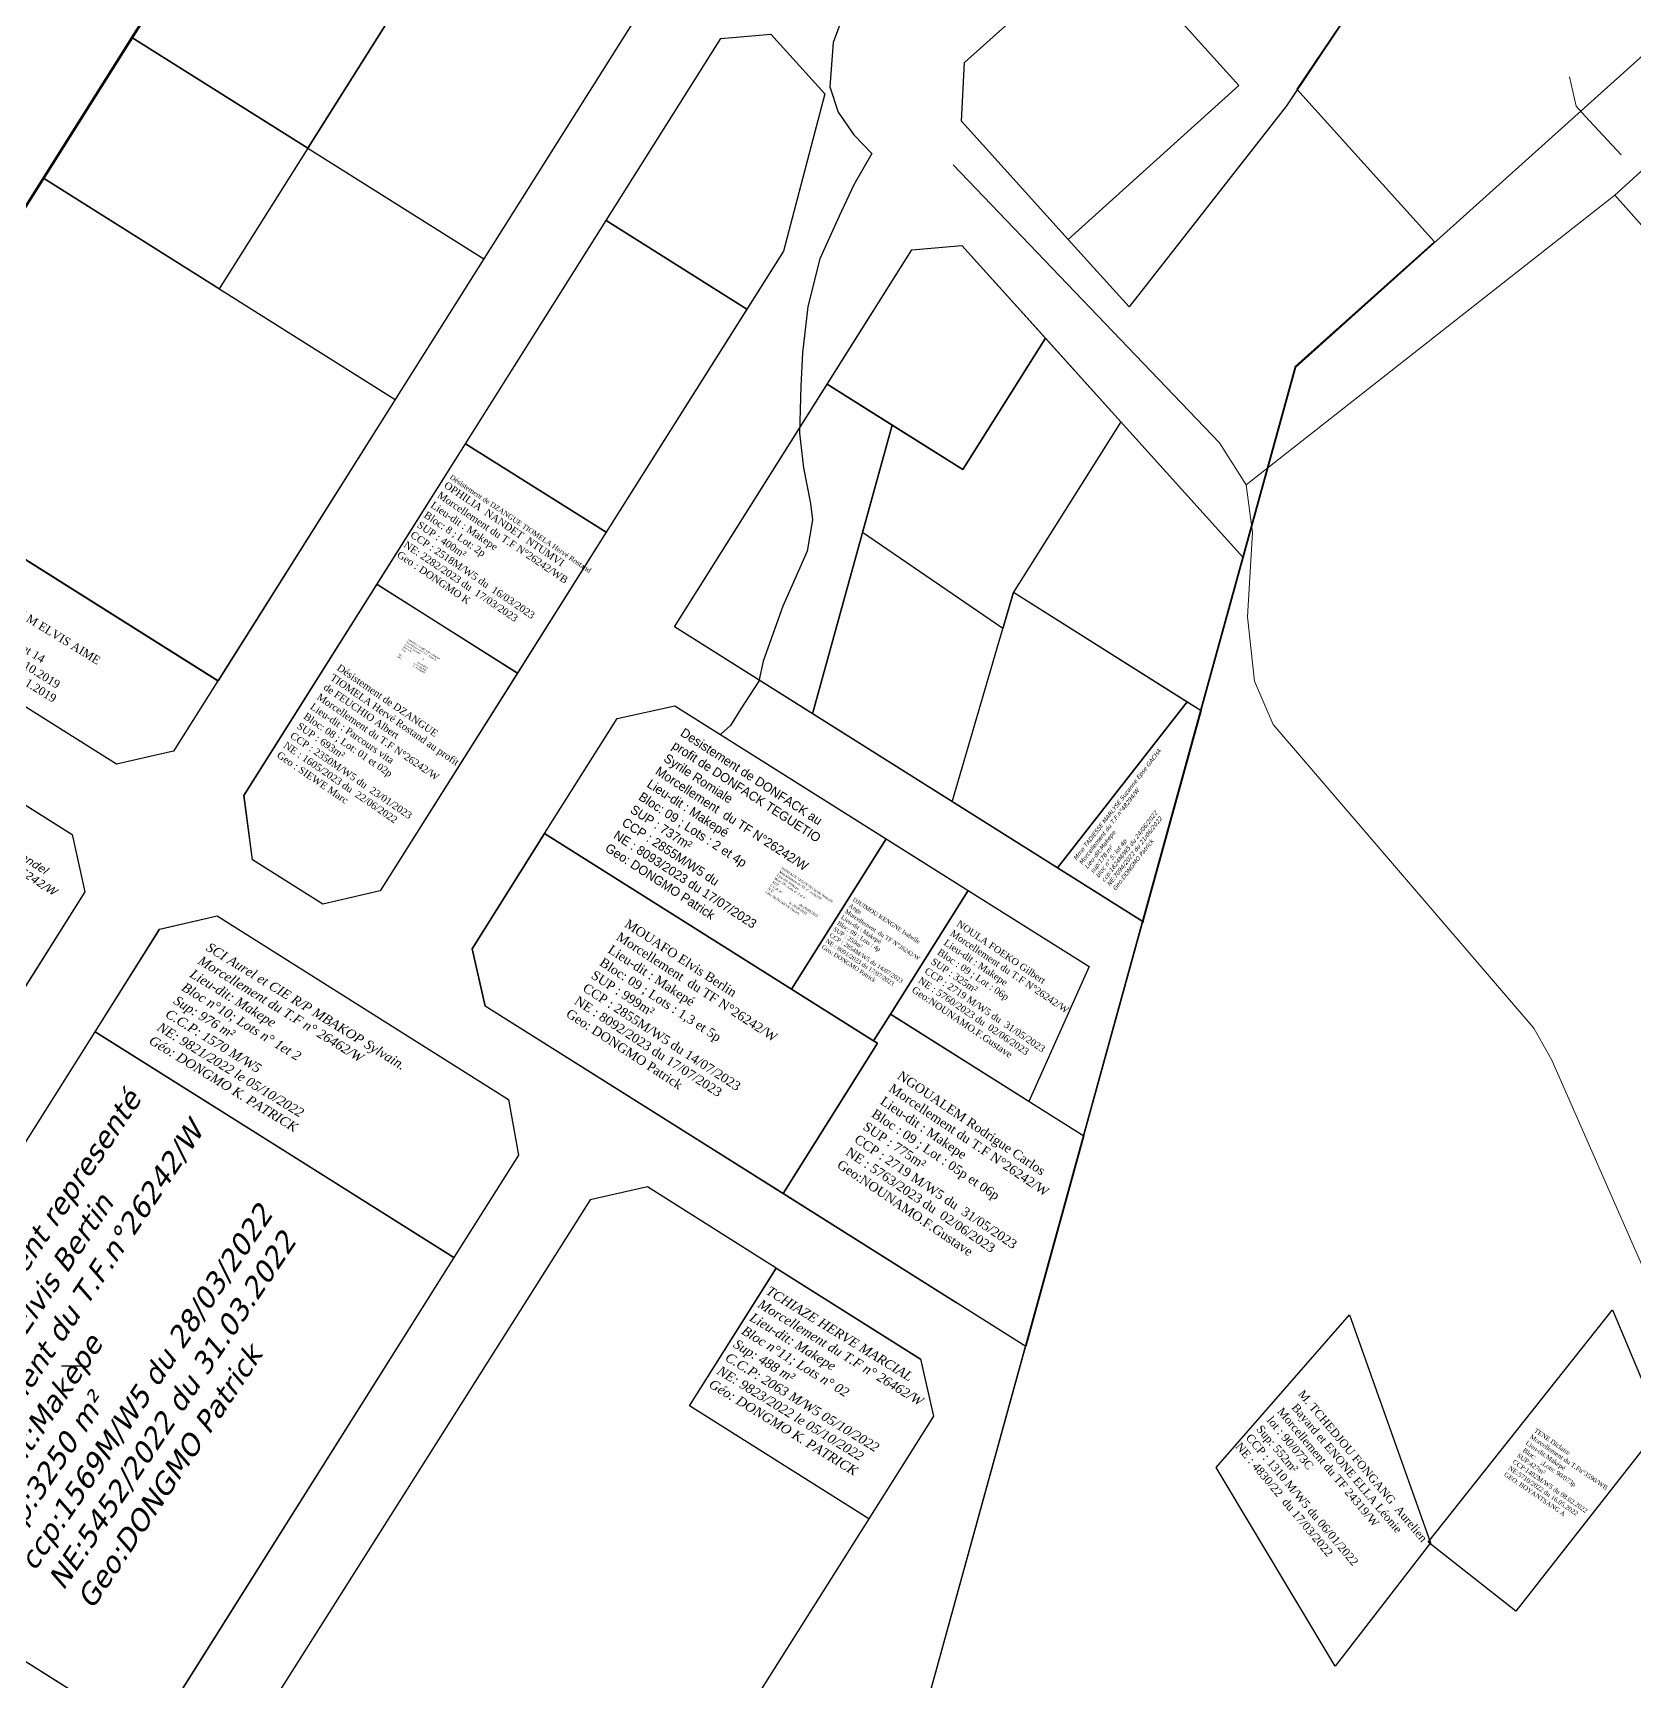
# Model space of a CAD drawing. Header units: millimetres. Extents: x 579832 to 917290, y 449831 to 1452191.
# Drawn here: x 582562.7 to 582755.3, y 451037.1 to 451235.4 of the extents above; entities that cross this region are included whole.
import ezdxf

# ---------------------------------------------------------------- set-up
doc = ezdxf.new("R2010")
doc.units = ezdxf.units.MM
doc.header["$LTSCALE"] = 10
for name, color, linetype, lineweight in [('cH2O_intermitent', 140, 'Continuous', 30), ('drains_fossés', 120, 'Continuous', 20), ('MAJ APRES LE 13.01.2023', 222, 'Continuous', 30), ('Roads_others', 24, 'Continuous', 9)]:
    doc.layers.add(name, color=color, linetype=linetype, lineweight=lineweight)
for name, color, linetype in [('end maj 26 02 2021', 7, 'Continuous'), ('MAJ DEC 2021', 7, 'Continuous'), ('MAJ MARS 2022', 7, 'Continuous'), ('Parcelle MAJ', 6, 'Continuous'), ('TF 16274-w', 2, 'Continuous')]:
    doc.layers.add(name, color=color, linetype=linetype)
doc.styles.add('Times 1.0', font='times.ttf', dxfattribs={"width": 0.99, "height": 1})

# ---------------------------------------------------------------- blocks, each defined once
blk = doc.blocks.new('FONING')
at = {"flags": 128}
for points in [[(915481.89, 1447994.94), (915500.56, 1447979.28), (915495.64, 1447974.84), (915482.89, 1447955.75), (915463.97, 1447931.53), (915456.64, 1447939.66), (915477.16, 1447958.17), (915460.99, 1447976.1)], [(915409.32, 1447883.54), (915444.62, 1447861.32), (915433.23, 1447843.22), (915393.65, 1447868.15), (915402.37, 1447882.01)], [(915470.96, 1447884.01), (915472.62, 1447882.97), (915465.61, 1447857.55), (915455.34, 1447864.02)], [(915470.96, 1447884.01), (915472.62, 1447882.97), (915465.61, 1447857.55), (915455.34, 1447864.02)]]:
    blk.add_lwpolyline(points, close=True, dxfattribs=at)
at = {"color": 0, "flags": 128}
for points in [[(915384.14, 1447915.07), (915401.07, 1447904.41), (915373.88, 1447861.25), (915366.99, 1447859.68), (915358.53, 1447865.01), (915357.5, 1447872.75)], [(915354.27, 1447858.24), (915389.3, 1447836.17), (915390.51, 1447829.47), (915382.74, 1447817.14), (915339.58, 1447844.32), (915347.36, 1447856.67)]]:
    blk.add_lwpolyline(points, close=True, dxfattribs=at)
at = {"flags": 128}
blk.add_lwpolyline([(915384.14, 1447915.07), (915401.06, 1447904.41)], dxfattribs=at)
at = {"color": 5, "flags": 128}
blk.add_lwpolyline([(915409.32, 1447883.54), (915444.62, 1447861.32), (915433.23, 1447843.22), (915393.65, 1447868.15), (915402.37, 1447882.01)], close=True, dxfattribs=at)
at = {"color": 7, "lineweight": -3, "flags": 128}
blk.add_lwpolyline([(915319.91, 1447878.7), (915336.81, 1447868.05), (915338.37, 1447861.16), (915330.08, 1447848.04), (915308.95, 1447861.37)], close=True, dxfattribs=at)
at = {"color": 7, "flags": 128}
blk.add_lwpolyline([(915421.53, 1447815.87), (915438.88, 1447804.94), (915440.44, 1447798.04), (915432.66, 1447785.68), (915411.08, 1447799.28)], close=True, dxfattribs=at)
at = {"layer": 'end maj 26 02 2021', "color": 3, "linetype": 'ByBlock'}
for p, q in [((915484.01, 1447924.3), (915573.26, 1448004.51)), ((915396.99, 1447954.24), (915349.03, 1447878.08)), ((915405.63, 1447639.95), (915484.01, 1447924.3))]:
    blk.add_line(p, q, dxfattribs=at)
at = {"layer": 'end maj 26 02 2021', "linetype": 'ByBlock', "ltscale": 0.0014}
for p, q in [((915444.18, 1447960.94), (915460.99, 1447976.1)), ((915443.81, 1447953.88), (915444.18, 1447960.94)), ((915477.16, 1447958.17), (915456.64, 1447939.65)), ((915456.64, 1447939.65), (915443.81, 1447953.88)), ((915365.18, 1447950.64), (915354.52, 1447933.72))]:
    blk.add_line(p, q, dxfattribs=at)
at = {"layer": 'end maj 26 02 2021', "linetype": 'ByBlock'}
for p, q in [((915365.17, 1447950.64), (915375.83, 1447967.56)), ((915333.37, 1447947.03), (915375.68, 1447920.39)), ((915443.84, 1447938.91), (915477.64, 1447901.44)), ((915422.38, 1447938.26), (915401.07, 1447904.41)), ((915409.26, 1447893.03), (915437.83, 1447938.39)), ((915375.68, 1447920.39), (915354.37, 1447886.54)), ((915401.07, 1447904.41), (915384.14, 1447915.07)), ((915354.37, 1447886.54), (915312.06, 1447913.18)), ((915465.72, 1447857.48), (915409.26, 1447893.03))]:
    blk.add_line(p, q, dxfattribs=at)
at = {"layer": 'end maj 26 02 2021', "linetype": 'ByBlock', "ltscale": 0.0014, "flags": 128}
blk.add_lwpolyline([(915373.11, 1448010.14), (915379.12, 1448010.66), (915407.22, 1447979.51), (915407.9, 1447971.57), (915396.99, 1447954.24)], dxfattribs=at)
at = {"layer": 'end maj 26 02 2021', "linetype": 'ByBlock', "flags": 128}
for points in [[(915354.67, 1447980.88), (915375.83, 1447967.56), (915365.17, 1447950.64), (915344.01, 1447963.96)], [(915344.02, 1447963.96), (915365.18, 1447950.64), (915354.52, 1447933.72), (915333.36, 1447947.04)], [(915302.96, 1447889.37), (915336.81, 1447868.05), (915338.37, 1447861.16), (915319.43, 1447831.08), (915278.36, 1447856.94), (915279.01, 1447860.72), (915296.07, 1447887.8)]]:
    blk.add_lwpolyline(points, close=True, dxfattribs=at)
at = {"layer": 'end maj 26 02 2021', "linetype": 'ByBlock', "ltscale": 0.0014, "flags": 128}
for points in [[(915414.86, 1447963.85), (915420.88, 1447964.37), (915427.38, 1447957.17), (915422.38, 1447938.26), (915417.98, 1447931.27), (915401.05, 1447941.93)], [(915443.84, 1447938.91), (915453.89, 1447927.77), (915443.94, 1447911.97), (915427.65, 1447922.23), (915437.83, 1447938.39)], [(915450.04, 1447897.19), (915470.96, 1447884.01), (915455.34, 1447864.02), (915442.69, 1447871.98)]]:
    blk.add_lwpolyline(points, close=True, dxfattribs=at)
at = {"layer": 'end maj 26 02 2021', "linetype": 'ByBlock', "flags": 128}
blk.add_lwpolyline([(915365.18, 1447950.64), (915386.34, 1447937.32), (915375.68, 1447920.39)], dxfattribs=at)
at = {"layer": 'end maj 26 02 2021', "color": 150, "linetype": 'ByBlock', "lineweight": -3, "ltscale": 0.0014, "flags": 128}
for points in [[(915401.05, 1447941.93), (915417.98, 1447931.27), (915401.07, 1447904.41), (915384.14, 1447915.07)], [(915312.06, 1447913.18), (915354.36, 1447886.55), (915349.03, 1447878.08), (915342.14, 1447876.51), (915308.29, 1447897.83), (915306.72, 1447904.72)]]:
    blk.add_lwpolyline(points, close=True, dxfattribs=at)
at = {"layer": 'end maj 26 02 2021', "color": 3, "linetype": 'ByBlock', "ltscale": 0.0014, "flags": 128}
blk.add_lwpolyline([(915453.89, 1447927.77), (915462.97, 1447917.71), (915450.04, 1447897.19), (915472.62, 1447882.97), (915465.61, 1447857.55), (915425.89, 1447882.57), (915435.46, 1447917.31), (915443.94, 1447911.97)], close=True, dxfattribs=at)
at = {"layer": 'end maj 26 02 2021', "linetype": 'ByBlock', "lineweight": -3, "ltscale": 0.0014, "flags": 128}
for points in [[(915453.89, 1447927.77), (915462.97, 1447917.71), (915450.04, 1447897.19), (915448.77, 1447892.84), (915431.9, 1447904.39), (915435.46, 1447917.31), (915443.94, 1447911.97)], [(915427.65, 1447922.23), (915435.46, 1447917.31), (915425.89, 1447882.57), (915409.26, 1447893.03)], [(915427.65, 1447922.23), (915435.46, 1447917.31), (915425.89, 1447882.57), (915409.27, 1447893.03), (915427.66, 1447922.23)]]:
    blk.add_lwpolyline(points, close=True, dxfattribs=at)
at = {"layer": 'MAJ DEC 2021', "color": 3, "linetype": 'ByBlock', "lineweight": 30, "ltscale": 0.0014, "flags": 128}
blk.add_lwpolyline([(915453.29, 1448137.47), (915539.77, 1448041.58), (915510.06, 1448014.79), (915523.46, 1447999.94), (915495.64, 1447974.84), (915484.13, 1447957.73), (915500.69, 1447939.37), (915483.94, 1447924.35), (915405.63, 1447639.95), (915398.32, 1447645.06), (915357.45, 1447645.32), (915252.23, 1447610), (915234.22, 1447607.45), (915279.01, 1447860.72)], close=True, dxfattribs=at)
at = {"layer": 'MAJ MARS 2022', "color": 5, "flags": 128}
blk.add_lwpolyline([(915339.58, 1447844.32), (915361.16, 1447830.73), (915382.75, 1447817.13), (915346.19, 1447759.07), (915324.61, 1447772.66), (915329.83, 1447780.96), (915308.25, 1447794.56)], close=True, dxfattribs=at)
at = {"layer": 'MAJ MARS 2022', "insert": (915317.91, 1447874.19), "char_height": 0.958, "width": 29.9086, "attachment_point": 1, "rotation": 327.7766}
blk.add_mtext('\\A1;{\\fVerdana|b0|i1|c0|p34;FOKOU APPOLINAIRE Blondel\\P\\C1;Morcellement du T.F.n%%D26242/W\\P\\C256;Lieu-dit:Makepe\\Psup:500 m²\\Pbloc n° 7; lot 2p\\Pccp:2118M/W5 du 24/10/2022\\PNE:10209/2022 du 24/10/2022\\P\\C1;Geo:DONGMO Patrick}', dxfattribs=at)

msp = doc.modelspace()

# ---------------------------------------------------------------- linework, layer by layer
at = {"color": 0}
for p, q in [((582624.22, 451139.03), (582615.5, 451125.16)), ((582624.22, 451139.03), (582615.5, 451125.16)), ((582615.5, 451125.16), (582617.07, 451118.27)), ((582615.5, 451125.16), (582617.07, 451118.27)), ((582673.71, 451082.58), (582617.07, 451118.27)), ((582673.71, 451082.58), (582617.07, 451118.27)), ((582629.69, 451094.95), (582497.41, 450885.78)), ((582629.69, 451094.95), (582497.41, 450885.78)), ((582663.23, 451056.56), (582570.8, 450910.42)), ((582663.23, 451056.56), (582570.8, 450910.42))]:
    msp.add_line(p, q, dxfattribs=at)
msp.add_line((582636.6, 451096.51), (582629.69, 451094.95))
msp.add_line((582636.6, 451096.51), (582629.69, 451094.95))
at = {"color": 7}
msp.add_line((582652.09, 451086.74), (582636.6, 451096.51), dxfattribs=at)
msp.add_line((582652.09, 451086.74), (582636.6, 451096.51), dxfattribs=at)
at = {"flags": 128}
msp.add_lwpolyline([(582712.45, 451265.82), (582731.13, 451250.16), (582726.21, 451245.72), (582713.46, 451226.62), (582694.53, 451202.41), (582687.2, 451210.53), (582707.73, 451229.05), (582691.56, 451246.98)], close=True, dxfattribs=at)
msp.add_lwpolyline([(582712.45, 451265.82), (582731.13, 451250.16), (582726.21, 451245.72), (582713.46, 451226.62), (582694.53, 451202.41), (582687.2, 451210.53), (582707.73, 451229.05), (582691.56, 451246.98)], close=True, dxfattribs=at)
at = {"color": 0, "flags": 128}
for points in [[(582614.71, 451185.94), (582631.63, 451175.29), (582604.45, 451132.13), (582597.55, 451130.56), (582589.1, 451135.88), (582588.06, 451143.63)], [(582614.71, 451185.94), (582631.63, 451175.29), (582604.45, 451132.13), (582597.55, 451130.56), (582589.1, 451135.88), (582588.06, 451143.63)], [(582584.83, 451129.12), (582619.87, 451107.05), (582621.08, 451100.34), (582613.31, 451088.01), (582570.15, 451115.2), (582577.92, 451127.55)], [(582584.83, 451129.12), (582619.87, 451107.05), (582621.08, 451100.34), (582613.31, 451088.01), (582570.15, 451115.2), (582577.92, 451127.55)]]:
    msp.add_lwpolyline(points, close=True, dxfattribs=at)
at = {"color": 7, "flags": 128}
for points in [[(582652.09, 451086.74), (582669.45, 451075.81), (582671.01, 451068.92), (582663.23, 451056.56), (582641.65, 451070.16)], [(582652.09, 451086.74), (582669.45, 451075.81), (582671.01, 451068.92), (582663.23, 451056.56), (582641.65, 451070.16)], [(582721.02, 451081.11), (582730.77, 451053.68), (582719.32, 451038.86), (582705.01, 451062.75)], [(582721.02, 451081.11), (582730.77, 451053.68), (582719.32, 451038.86), (582705.01, 451062.75)], [(582721.02, 451081.11), (582730.77, 451053.68), (582719.32, 451038.86), (582705.01, 451062.75)], [(582721.02, 451081.11), (582730.77, 451053.68), (582719.32, 451038.86), (582705.01, 451062.75)]]:
    msp.add_lwpolyline(points, close=True, dxfattribs=at)
at = {"color": 5, "flags": 128}
msp.add_lwpolyline([(582752.66, 451081.73), (582758.53, 451067.77), (582741.05, 451045.45), (582730.51, 451053.76)], close=True, dxfattribs=at)
msp.add_lwpolyline([(582752.66, 451081.73), (582758.53, 451067.77), (582741.05, 451045.45), (582730.51, 451053.76)], close=True, dxfattribs=at)
at = {"layer": 'cH2O_intermitent'}
msp.add_lwpolyline([(582660.61, 451238.78), (582658.92, 451234.23), (582658.55, 451228.89), (582659.53, 451225.87), (582661.41, 451223.13), (582663.57, 451220.89), (582661.41, 451217.12), (582659.64, 451213.33), (582657.34, 451208.2), (582655.9, 451202.46), (582655.24, 451196.9), (582655.06, 451192.87), (582654.88, 451187.24), (582655.35, 451183.05), (582656.2, 451178.75), (582656.46, 451176.78), (582655.8, 451173.02), (582654.32, 451169.65), (582652.88, 451166.42), (582650.53, 451159.8), (582650, 451157.37), (582647.82, 451154.04), (582646.6, 451152.05), (582645.38, 451150.96)], dxfattribs=at)
msp.add_lwpolyline([(582660.61, 451238.78), (582658.92, 451234.23), (582658.55, 451228.89), (582659.53, 451225.87), (582661.41, 451223.13), (582663.57, 451220.89), (582661.41, 451217.12), (582659.64, 451213.33), (582657.34, 451208.2), (582655.9, 451202.46), (582655.24, 451196.9), (582655.06, 451192.87), (582654.88, 451187.24), (582655.35, 451183.05), (582656.2, 451178.75), (582656.46, 451176.78), (582655.8, 451173.02), (582654.32, 451169.65), (582652.88, 451166.42), (582650.53, 451159.8), (582650, 451157.37), (582647.82, 451154.04), (582646.6, 451152.05), (582645.38, 451150.96)], dxfattribs=at)
at = {"layer": 'drains_fossés'}
msp.add_lwpolyline([(582753.73, 451220.73), (582749.4, 451225.36), (582748.32, 451226.59), (582747.49, 451230.1)], dxfattribs=at)
msp.add_lwpolyline([(582753.73, 451220.73), (582749.4, 451225.36), (582748.32, 451226.59), (582747.49, 451230.1)], dxfattribs=at)
at = {"layer": 'end maj 26 02 2021', "flags": 128}
msp.add_lwpolyline([(582566.11, 451074.99), (582568.61, 451074.99)], dxfattribs=at)
msp.add_lwpolyline([(582566.11, 451074.99), (582568.61, 451074.99)], dxfattribs=at)
msp.add_lwpolyline([(582566.11, 451074.99), (582568.61, 451074.99)], dxfattribs=at)
msp.add_lwpolyline([(582566.11, 451074.99), (582568.61, 451074.99)], dxfattribs=at)
at = {"layer": 'MAJ APRES LE 13.01.2023', "color": 232, "lineweight": 30, "flags": 128}
msp.add_lwpolyline([(582614.71, 451185.94), (582631.63, 451175.29), (582620.97, 451158.36), (582604.05, 451169.02)], close=True, dxfattribs=at)
msp.add_lwpolyline([(582614.71, 451185.94), (582631.63, 451175.29), (582620.97, 451158.36), (582604.05, 451169.02)], close=True, dxfattribs=at)
at = {"layer": 'MAJ APRES LE 13.01.2023', "flags": 128}
for points in [[(582604.08, 451169.05), (582620.97, 451158.36), (582604.45, 451132.13), (582597.56, 451130.56), (582589.1, 451135.89), (582588.07, 451143.63)], [(582604.08, 451169.05), (582620.97, 451158.36), (582604.45, 451132.13), (582597.56, 451130.56), (582589.1, 451135.89), (582588.07, 451143.63)], [(582639.89, 451154.42), (582665.29, 451138.42), (582653.91, 451120.33), (582624.22, 451139.03), (582632.94, 451152.89)], [(582639.89, 451154.42), (582665.29, 451138.42), (582653.91, 451120.33), (582624.22, 451139.03), (582632.94, 451152.89)], [(582624.22, 451139.03), (582653.91, 451120.33), (582663.8, 451114.1), (582664.27, 451113.8), (582652.9, 451095.71), (582617.07, 451118.27), (582615.5, 451125.17)], [(582624.22, 451139.03), (582653.91, 451120.33), (582663.8, 451114.1), (582664.27, 451113.8), (582652.9, 451095.71), (582617.07, 451118.27), (582615.5, 451125.17)], [(582665.29, 451138.42), (582675.18, 451132.19), (582665.81, 451117.3), (582663.8, 451114.1), (582653.91, 451120.33)], [(582665.29, 451138.42), (582675.18, 451132.19), (582665.81, 451117.3), (582663.8, 451114.1), (582653.91, 451120.33)], [(582675.18, 451132.19), (582689.73, 451123.04), (582682.48, 451106.8), (582665.81, 451117.3)], [(582675.18, 451132.19), (582689.73, 451123.04), (582682.48, 451106.8), (582665.81, 451117.3)], [(582665.81, 451117.3), (582689.07, 451102.65), (582682.09, 451077.32), (582652.9, 451095.71), (582664.28, 451113.8), (582663.8, 451114.1)], [(582665.81, 451117.3), (582689.07, 451102.65), (582682.09, 451077.32), (582652.9, 451095.71), (582664.28, 451113.8), (582663.8, 451114.1)]]:
    msp.add_lwpolyline(points, close=True, dxfattribs=at)
at = {"layer": 'MAJ APRES LE 13.01.2023', "lineweight": 30, "flags": 128}
msp.add_lwpolyline([(582550.47, 451149.58), (582567.38, 451138.93), (582568.94, 451132.03), (582560.65, 451118.92), (582539.51, 451132.24)], close=True, dxfattribs=at)
msp.add_lwpolyline([(582550.47, 451149.58), (582567.38, 451138.93), (582568.94, 451132.03), (582560.65, 451118.92), (582539.51, 451132.24)], close=True, dxfattribs=at)
msp.add_lwpolyline([(582550.47, 451149.58), (582567.38, 451138.93), (582568.94, 451132.03), (582560.65, 451118.92), (582539.51, 451132.24)], close=True, dxfattribs=at)
msp.add_lwpolyline([(582550.47, 451149.58), (582567.38, 451138.93), (582568.94, 451132.03), (582560.65, 451118.92), (582539.51, 451132.24)], close=True, dxfattribs=at)
at = {"layer": 'MAJ MARS 2022', "color": 5, "flags": 128}
msp.add_lwpolyline([(582570.15, 451115.2), (582591.73, 451101.61), (582613.31, 451088.01), (582576.75, 451029.95), (582555.18, 451043.54), (582560.4, 451051.84), (582538.81, 451065.44)], close=True, dxfattribs=at)
msp.add_lwpolyline([(582570.15, 451115.2), (582591.73, 451101.61), (582613.31, 451088.01), (582576.75, 451029.95), (582555.18, 451043.54), (582560.4, 451051.84), (582538.81, 451065.44)], close=True, dxfattribs=at)
msp.add_lwpolyline([(582570.15, 451115.2), (582591.73, 451101.61), (582613.31, 451088.01), (582576.75, 451029.95), (582555.18, 451043.54), (582560.4, 451051.84), (582538.81, 451065.44)], close=True, dxfattribs=at)
msp.add_lwpolyline([(582570.15, 451115.2), (582591.73, 451101.61), (582613.31, 451088.01), (582576.75, 451029.95), (582555.18, 451043.54), (582560.4, 451051.84), (582538.81, 451065.44)], close=True, dxfattribs=at)
at = {"layer": 'Parcelle MAJ', "color": 6, "lineweight": 30, "flags": 128}
for points in [[(582701.53, 451154.89), (582703.19, 451153.85), (582696.18, 451128.43), (582685.91, 451134.9)], [(582701.53, 451154.89), (582703.19, 451153.85), (582696.18, 451128.43), (582685.91, 451134.9)], [(582639.89, 451154.42), (582675.18, 451132.19), (582663.8, 451114.1), (582624.22, 451139.03), (582632.94, 451152.89)], [(582639.89, 451154.42), (582675.18, 451132.19), (582663.8, 451114.1), (582624.22, 451139.03), (582632.94, 451152.89)]]:
    msp.add_lwpolyline(points, close=True, dxfattribs=at)
at = {"layer": 'Roads_others'}
msp.add_line((582708.62, 451181.02), (582752.95, 451215.86), dxfattribs=at)
msp.add_line((582708.62, 451181.02), (582752.95, 451215.86), dxfattribs=at)
for points in [[(582893.71, 451064.07), (582864.83, 451092.32), (582809.43, 451152.4), (582752.95, 451215.86), (582835.79, 451291.25)], [(582893.71, 451064.07), (582864.83, 451092.32), (582809.43, 451152.4), (582752.95, 451215.86), (582835.79, 451291.25)], [(582673.38, 451219.51), (582705.42, 451186.05), (582708.62, 451181.02), (582709.37, 451175.25), (582708.79, 451165.12), (582709.61, 451157.36), (582711.85, 451152.18), (582743.23, 451115.62), (582745.39, 451111.77), (582747.25, 451107.49), (582764.49, 451068.24)], [(582673.38, 451219.51), (582705.42, 451186.05), (582708.62, 451181.02), (582709.37, 451175.25), (582708.79, 451165.12), (582709.61, 451157.36), (582711.85, 451152.18), (582743.23, 451115.62), (582745.39, 451111.77), (582747.25, 451107.49), (582764.49, 451068.24)]]:
    msp.add_lwpolyline(points, dxfattribs=at)
at = {"layer": 'TF 16274-w', "color": 2, "linetype": 'ByBlock', "lineweight": 100, "flags": 128}
msp.add_lwpolyline([(582535.78, 451430.16), (582588.43, 451430.16), (582594.03, 451445.83), (582633.46, 451428.03), (582676.28, 451406.59), (582680.6, 451403.17), (582519.16, 451146.81)], dxfattribs=at)
msp.add_lwpolyline([(582535.78, 451430.16), (582588.43, 451430.16), (582594.03, 451445.83), (582633.46, 451428.03), (582676.28, 451406.59), (582680.6, 451403.17), (582519.16, 451146.81)], dxfattribs=at)

# ---------------------------------------------------------------- block references
msp.add_blockref('FONING', (-332769.43, -996729.12))
msp.add_blockref('FONING', (-332769.43, -996729.12))

# ---------------------------------------------------------------- texts
at = {"attachment_point": 1}
for s, insert, char_height, width, rotation in [('{\\fTimes New Roman|b0|i0|c186|p18;\\H1.066x;\\Q18;\\W0.7;\\C0;DZANGUE TIOMELA Hervé Rostand \\L\\P\\H0.9381x;\\Q1;\\W1;\\l\\C1;Morcellement du T.F n° 26462/W\\P\\C0;Lieu-dit: Makepe\\PBloc n°8; Lots n° 1et 2\\PSup: 1093 m²\\PC.C.P:2063 M/W5 05/10/2022\\PNE:  9824/2022 du 05/10/2022       \\PGéo: DONGMO K. PATRICK}', (582607.84, 451162.5), 0.2046, 6.9213, 328.4765), ('{\\fTimes New Roman|b0|i0|c186|p18;\\H1.066x;\\Q18;\\W0.7;\\C0;DZANGUE TIOMELA Hervé Rostand \\L\\P\\H0.9381x;\\Q1;\\W1;\\l\\C1;Morcellement du T.F n° 26462/W\\P\\C0;Lieu-dit: Makepe\\PBloc n°8; Lots n° 1et 2\\PSup: 1093 m²\\PC.C.P:2063 M/W5 05/10/2022\\PNE:  9824/2022 du 05/10/2022       \\PGéo: DONGMO K. PATRICK}', (582607.84, 451162.5), 0.2046, 6.9213, 328.4765), ('{\\fTimes New Roman|b0|i0|c0|p18;DONFACK TEGUETIO Syrile Romiale\\P\\C1;Morcellement du TF n° 26242/W\\P\\C7;Lieu-dit: Makepe\\PBloc: 09 ; Lots n° 2 et 4\\PSUP: 987m²\\PC.C.P: n° 2041M/W5e du 20/09/2022\\PN.E: 9118/2022  le 20/09/2022 \\P\\C5;Géo:\\C1; \\C5;DONGMO.K.Patrick}', (582652.83, 451135.04), 0.2956, 9.8286, 326.3138), ('{\\fTimes New Roman|b0|i0|c0|p18;DONFACK TEGUETIO Syrile Romiale\\P\\C1;Morcellement du TF n° 26242/W\\P\\C7;Lieu-dit: Makepe\\PBloc: 09 ; Lots n° 2 et 4\\PSUP: 987m²\\PC.C.P: n° 2041M/W5e du 20/09/2022\\PN.E: 9118/2022  le 20/09/2022 \\P\\C5;Géo:\\C1; \\C5;DONGMO.K.Patrick}', (582652.83, 451135.04), 0.2956, 9.8286, 326.3138), ('{\\fTimes New Roman|b0|i1|c0|p18;\\Q1;\\C0;SCI Aurel et CIE R/P MBAKOP Sylvain.\\Fromanc|c0;\\H1.066x;\\Q18;\\W0.7;\\L \\P\\fTimes New Roman|b0|i1|c0|p18;\\H0.9381x;\\Q1;\\W1;\\l\\C1;Morcellement du T.F n° 26462/W\\P\\C0;Lieu-dit: Makepe\\PBloc n°10; Lots n° 1et 2\\PSup: 976 m²\\PC.C.P: 1570 M/W5\\PNE: 9821/2022 le 05/10/2022   \\fTimes New Roman|b0|i0|c0|p18;     \\P\\fTimes New Roman|b0|i1|c0|p18;Géo: DONGMO K. PATRICK}', (582583.99, 451126.01), 1.1266, 38.1112, 328.4765), ('{\\fTimes New Roman|b0|i1|c0|p18;\\Q1;\\C0;SCI Aurel et CIE R/P MBAKOP Sylvain.\\Fromanc|c0;\\H1.066x;\\Q18;\\W0.7;\\L \\P\\fTimes New Roman|b0|i1|c0|p18;\\H0.9381x;\\Q1;\\W1;\\l\\C1;Morcellement du T.F n° 26462/W\\P\\C0;Lieu-dit: Makepe\\PBloc n°10; Lots n° 1et 2\\PSup: 976 m²\\PC.C.P: 1570 M/W5\\PNE: 9821/2022 le 05/10/2022   \\fTimes New Roman|b0|i0|c0|p18;     \\P\\fTimes New Roman|b0|i1|c0|p18;Géo: DONGMO K. PATRICK}', (582583.99, 451126.01), 1.1266, 38.1112, 328.4765), ('{\\fTimes New Roman|b0|i1|c0|p18;\\Q1;\\C0;TCHIAZE HERVE MARCIAL\\Fromanc|c0;\\H1.066x;\\Q18;\\W0.7;\\L\\P\\fTimes New Roman|b0|i1|c0|p18;\\H0.9381x;\\Q1;\\W1;\\l\\C1;Morcellement du T.F n° 26462/W\\P\\C0;Lieu-dit: Makepe\\PBloc n°11; Lots n° 02\\PSup: 488 m²\\PC.C.P: \\H1x;2063 M/W5 05/10/2022\\P\\H1x;NE: 9823/2022 le 05/10/2022   \\fTimes New Roman|b0|i0|c0|p18;     \\P\\fTimes New Roman|b0|i1|c0|p18;Géo: DONGMO K. PATRICK}', (582651.33, 451084.67), 1.1266, 38.1112, 328.4765), ('{\\fTimes New Roman|b0|i1|c0|p18;\\Q1;\\C0;TCHIAZE HERVE MARCIAL\\Fromanc|c0;\\H1.066x;\\Q18;\\W0.7;\\L\\P\\fTimes New Roman|b0|i1|c0|p18;\\H0.9381x;\\Q1;\\W1;\\l\\C1;Morcellement du T.F n° 26462/W\\P\\C0;Lieu-dit: Makepe\\PBloc n°11; Lots n° 02\\PSup: 488 m²\\PC.C.P: \\H1x;2063 M/W5 05/10/2022\\P\\H1x;NE: 9823/2022 le 05/10/2022   \\fTimes New Roman|b0|i0|c0|p18;     \\P\\fTimes New Roman|b0|i1|c0|p18;Géo: DONGMO K. PATRICK}', (582651.33, 451084.67), 1.1266, 38.1112, 328.4765), ('{\\fTimes New Roman|b0|i0|c0|p18;TENE Diclaire\\P\\C1;Morcellement du T.Fn%%D3590/WB\\P\\C256;Lieu-dit:Maképé\\P Bloc:    ;Lots: 90/073p\\C1;\\P\\C256;SUP:427m²\\PCCP:1402M/W5 du 08.02.2022\\PNE:5710/2022 du 16.05.2022\\PGEO: BOYANTSANG A}', (582743.5, 451067.53), 0.5489, 18.6329, 325.5549), ('{\\fTimes New Roman|b0|i0|c0|p18;TENE Diclaire\\P\\C1;Morcellement du T.Fn%%D3590/WB\\P\\C256;Lieu-dit:Maképé\\P Bloc:    ;Lots: 90/073p\\C1;\\P\\C256;SUP:427m²\\PCCP:1402M/W5 du 08.02.2022\\PNE:5710/2022 du 16.05.2022\\PGEO: BOYANTSANG A}', (582743.5, 451067.53), 0.5489, 18.6329, 325.5549)]:
    msp.add_mtext(s, dxfattribs=dict(at, insert=insert, char_height=char_height, width=width, rotation=rotation))
at = {"color": 7, "insert": (582715.55, 451072.19), "char_height": 0.9831, "width": 38.2032, "attachment_point": 1, "rotation": 309.884}
msp.add_mtext('\\A1;{\\fTimes New Roman|b0|i0|c0|p18;M. TCHEDJOU FONGANG  Aurelien\\P  Bayard et ENONE ELLA Léonie  \\P\\C1;Morcellement du TF 24319/W\\P\\C7;lot : 90/073C\\PSup: 552m²\\PCCP : 1310 M/W5 du 06/01/2022\\PNE : 4830/22  du 17/03/2022}', dxfattribs=at)
msp.add_mtext('\\A1;{\\fTimes New Roman|b0|i0|c0|p18;M. TCHEDJOU FONGANG  Aurelien\\P  Bayard et ENONE ELLA Léonie  \\P\\C1;Morcellement du TF 24319/W\\P\\C7;lot : 90/073C\\PSup: 552m²\\PCCP : 1310 M/W5 du 06/01/2022\\PNE : 4830/22  du 17/03/2022}', dxfattribs=at)
msp.add_mtext('\\A1;{\\fTimes New Roman|b0|i0|c0|p18;M. TCHEDJOU FONGANG  Aurelien\\P  Bayard et ENONE ELLA Léonie  \\P\\C1;Morcellement du TF 24319/W\\P\\C7;lot : 90/073C\\PSup: 552m²\\PCCP : 1310 M/W5 du 06/01/2022\\PNE : 4830/22  du 17/03/2022}', dxfattribs=at)
msp.add_mtext('\\A1;{\\fTimes New Roman|b0|i0|c0|p18;M. TCHEDJOU FONGANG  Aurelien\\P  Bayard et ENONE ELLA Léonie  \\P\\C1;Morcellement du TF 24319/W\\P\\C7;lot : 90/073C\\PSup: 552m²\\PCCP : 1310 M/W5 du 06/01/2022\\PNE : 4830/22  du 17/03/2022}', dxfattribs=at)
at = {"layer": 'end maj 26 02 2021', "color": 150, "linetype": 'ByBlock', "lineweight": -3, "ltscale": 0.0014, "insert": (582554.69, 451170.17), "char_height": 1, "width": 54.0515, "attachment_point": 1, "rotation": 328.3991, "style": 'Times 1.0'}
msp.add_mtext('{\\C256;MBAH FOKAM ELVIS AIME\\PSUP. 725 m²\\PBloc 04, Lots 13 et 14\\PCCP 778M/W5 23.10.2019\\PNE 5725/ 019 le 18.11.2019}', dxfattribs=at)
msp.add_mtext('{\\C256;MBAH FOKAM ELVIS AIME\\PSUP. 725 m²\\PBloc 04, Lots 13 et 14\\PCCP 778M/W5 23.10.2019\\PNE 5725/ 019 le 18.11.2019}', dxfattribs=at)
msp.add_mtext('{\\C256;MBAH FOKAM ELVIS AIME\\PSUP. 725 m²\\PBloc 04, Lots 13 et 14\\PCCP 778M/W5 23.10.2019\\PNE 5725/ 019 le 18.11.2019}', dxfattribs=at)
msp.add_mtext('{\\C256;MBAH FOKAM ELVIS AIME\\PSUP. 725 m²\\PBloc 04, Lots 13 et 14\\PCCP 778M/W5 23.10.2019\\PNE 5725/ 019 le 18.11.2019}', dxfattribs=at)
at = {"layer": 'MAJ APRES LE 13.01.2023', "color": 232, "lineweight": 30, "insert": (582613.09, 451182.29), "char_height": 0.86453, "width": 21.0814, "attachment_point": 1, "rotation": 325.8369}
msp.add_mtext('{\\fTimes New Roman|b0|i0|c186|p18;\\H0.694x;\\C1;Désistement de DZANGUE TIOMELA Hervé Rostand\\fTimes New Roman|b0|i0|c0|p18;\\C0;\\P\\H1.441x;OPHILIA  NANDET  NTUMVI  \\P\\C1;Morcellement du T.F N°26242/WB    \\P\\C7;Lieu-dit : Makepe\\PBloc: 8 ; Lot: 2p\\PSUP : 400m²\\PCCP : 2518M/W5 du  16/03/2023\\PNE: 2282/2023 du  17/03/2023\\C256;\\P\\C1;Geo : DONGMO K}', dxfattribs=at)
msp.add_mtext('{\\fTimes New Roman|b0|i0|c186|p18;\\H0.694x;\\C1;Désistement de DZANGUE TIOMELA Hervé Rostand\\fTimes New Roman|b0|i0|c0|p18;\\C0;\\P\\H1.441x;OPHILIA  NANDET  NTUMVI  \\P\\C1;Morcellement du T.F N°26242/WB    \\P\\C7;Lieu-dit : Makepe\\PBloc: 8 ; Lot: 2p\\PSUP : 400m²\\PCCP : 2518M/W5 du  16/03/2023\\PNE: 2282/2023 du  17/03/2023\\C256;\\P\\C1;Geo : DONGMO K}', dxfattribs=at)
at = {"layer": 'MAJ APRES LE 13.01.2023', "attachment_point": 1}
for s, insert, char_height, width, rotation in [('{\\fTimes New Roman|b0|i0|c186|p18;Désistement de DZANGUE TIOMELA Hervé Rostand au profit de FEUCHIO Albert  \\PMorcellement du T.F N°26242/W     Lieu-dit : Parcours vita\\PBloc: 08 ; Lot: 01 et 02p\\PSUP : 693m²\\PCCP : 2350M/W5 du  23/01/2023\\PNE : 1605/2023 du  22/06/2022\\PGeo : SIEWE Marc}', (582599.64, 451159.49), 0.84989, 19.2909, 325.4763), ('{\\fTimes New Roman|b0|i0|c186|p18;Désistement de DZANGUE TIOMELA Hervé Rostand au profit de FEUCHIO Albert  \\PMorcellement du T.F N°26242/W     Lieu-dit : Parcours vita\\PBloc: 08 ; Lot: 01 et 02p\\PSUP : 693m²\\PCCP : 2350M/W5 du  23/01/2023\\PNE : 1605/2023 du  22/06/2022\\PGeo : SIEWE Marc}', (582599.64, 451159.49), 0.84989, 19.2909, 325.4763), ('\\A1;Desistement de DONFACK au profit de DONFACK TEGUETIO Syrile Romiale\\P{\\C1;Morcellement  du TF N°26242/W\\P}Lieu-dit : Makepé\\PBloc: 09 ; Lots : 2 et 4p\\PSUP : 737m²\\PCCP : 2855M/W5 du 14/07/2023\\PNE : 8093/2023 du 17/07/2023\\P{\\C1;Geo: DONGMO Patrick}', (582641.06, 451151.82), 1.1045, 22.5089, 326.8655), ('\\A1;Desistement de DONFACK au profit de DONFACK TEGUETIO Syrile Romiale\\P{\\C1;Morcellement  du TF N°26242/W\\P}Lieu-dit : Makepé\\PBloc: 09 ; Lots : 2 et 4p\\PSUP : 737m²\\PCCP : 2855M/W5 du 14/07/2023\\PNE : 8093/2023 du 17/07/2023\\P{\\C1;Geo: DONGMO Patrick}', (582641.06, 451151.82), 1.1045, 22.5089, 326.8655), ('\\A1;{\\fTimes New Roman|b0|i0|c0|p18;DJUIMOU KENGNE Isabelle Ange\\P\\C1;Morcellement  du TF N°26242/W\\P\\C256;Lieu-dit : Makepé\\PBloc: 09 ; Lots : 4p\\PSUP : 250m²\\PCCP : 2854M/W5 du 14/07/2023\\PNE : 8091/2023 du 17/07/2023\\P\\C1;Geo: DONGMO Patrick}', (582661.49, 451131.39), 0.5102, 10.3971, 326.8655), ('\\A1;{\\fTimes New Roman|b0|i0|c0|p18;DJUIMOU KENGNE Isabelle Ange\\P\\C1;Morcellement  du TF N°26242/W\\P\\C256;Lieu-dit : Makepé\\PBloc: 09 ; Lots : 4p\\PSUP : 250m²\\PCCP : 2854M/W5 du 14/07/2023\\PNE : 8091/2023 du 17/07/2023\\P\\C1;Geo: DONGMO Patrick}', (582661.49, 451131.39), 0.5102, 10.3971, 326.8655), ('\\A1;{\\fTimes New Roman|b0|i0|c0|p18;MOUAFO Elvis Berlin\\P\\C1;Morcellement  du TF N°26242/W\\P\\C256;Lieu-dit : Makepé\\PBloc: 09 ; Lots : 1,3 et 5p\\PSUP : 999m²\\PCCP : 2855M/W5 du 14/07/2023\\PNE : 8092/2023 du 17/07/2023\\P\\C1;Geo: DONGMO Patrick}', (582634.35, 451128.81), 1.1045, 22.5089, 326.8655), ('\\A1;{\\fTimes New Roman|b0|i0|c0|p18;MOUAFO Elvis Berlin\\P\\C1;Morcellement  du TF N°26242/W\\P\\C256;Lieu-dit : Makepé\\PBloc: 09 ; Lots : 1,3 et 5p\\PSUP : 999m²\\PCCP : 2855M/W5 du 14/07/2023\\PNE : 8092/2023 du 17/07/2023\\P\\C1;Geo: DONGMO Patrick}', (582634.35, 451128.81), 1.1045, 22.5089, 326.8655), ('{\\fTimes New Roman|b0|i0|c0|p18;\\C7;NOULA FOEKO Gilbert\\P\\C1;Morcellement du T.F N°26242/W     \\P\\C256;Lieu-dit : Makepe\\PBloc : 09 ; Lot : 06p\\PSUP : 325m²\\PCCP : 2719 M/W5 du  31/05/2023\\PNE : 5760/2023 du  02/06/2023\\P\\C1;Geo:NOUNAMO.F.Gustave}', (582674.15, 451128.66), 0.8226, 17.6589, 325.8972), ('{\\fTimes New Roman|b0|i0|c0|p18;\\C7;NOULA FOEKO Gilbert\\P\\C1;Morcellement du T.F N°26242/W     \\P\\C256;Lieu-dit : Makepe\\PBloc : 09 ; Lot : 06p\\PSUP : 325m²\\PCCP : 2719 M/W5 du  31/05/2023\\PNE : 5760/2023 du  02/06/2023\\P\\C1;Geo:NOUNAMO.F.Gustave}', (582674.15, 451128.66), 0.8226, 17.6589, 325.8972), ('{\\fTimes New Roman|b0|i0|c0|p18;\\C7;NGOUALEM Rodrigue Carlos\\P\\C1;Morcellement du T.F N°26242/W     \\P\\C256;Lieu-dit : Makepe\\PBloc : 09 ; Lot : 05p et 06p\\PSUP : 775m²\\PCCP : 2719 M/W5 du  31/05/2023\\PNE : 5763/2023 du  02/06/2023\\P\\C1;Geo:NOUNAMO.F.Gustave}', (582667.18, 451110.56), 1.1091, 23.8079, 325.8972), ('{\\fTimes New Roman|b0|i0|c0|p18;\\C7;NGOUALEM Rodrigue Carlos\\P\\C1;Morcellement du T.F N°26242/W     \\P\\C256;Lieu-dit : Makepe\\PBloc : 09 ; Lot : 05p et 06p\\PSUP : 775m²\\PCCP : 2719 M/W5 du  31/05/2023\\PNE : 5763/2023 du  02/06/2023\\P\\C1;Geo:NOUNAMO.F.Gustave}', (582667.18, 451110.56), 1.1091, 23.8079, 325.8972)]:
    msp.add_mtext(s, dxfattribs=dict(at, insert=insert, char_height=char_height, width=width, rotation=rotation))
at = {"layer": 'MAJ MARS 2022', "attachment_point": 1}
for s, insert, char_height, width, rotation in [('\\A1;{\\fVerdana|b0|i1|c0|p34;Mme TADIESSE MARLYSE Suzanne Epse GACHA\\P\\C1;Morcellement du T.F.n%%D48294/W\\P\\C256;Lieu-dit:Makepe\\Psup:178 m²\\Pbloc n° 5; lot 4p\\Pccp:1824M/W5 du 24/06/2022\\PNE:7094/2022 du 21/06/2022\\C1;\\PGeo:DONGMO Patrick}', (582687.77, 451136.08), 0.5098, 17.2834, 52.2154), ('\\A1;{\\fVerdana|b0|i1|c0|p34;Mme TADIESSE MARLYSE Suzanne Epse GACHA\\P\\C1;Morcellement du T.F.n%%D48294/W\\P\\C256;Lieu-dit:Makepe\\Psup:178 m²\\Pbloc n° 5; lot 4p\\Pccp:1824M/W5 du 24/06/2022\\PNE:7094/2022 du 21/06/2022\\C1;\\PGeo:DONGMO Patrick}', (582687.77, 451136.08), 0.5098, 17.2834, 52.2154), ('\\A1;{\\fVerdana|b0|i1|c0|p34;SCI EBM Investment representé \\PPar MOUAFO Elvis Bertin\\P\\C1;Morcellement du T.F.n%%D26242/W\\P\\C256;Lieu-dit:Makepe\\Psup:3250 m²\\Pccp:1569M/W5 du 28/03/2022\\PNE:5452/2022 du 31.03.2022\\P\\C1;Geo:DONGMO Patrick}', (582543.47, 451063.12), 2.5, 68.4985, 56.2425), ('\\A1;{\\fVerdana|b0|i1|c0|p34;SCI EBM Investment representé \\PPar MOUAFO Elvis Bertin\\P\\C1;Morcellement du T.F.n%%D26242/W\\P\\C256;Lieu-dit:Makepe\\Psup:3250 m²\\Pccp:1569M/W5 du 28/03/2022\\PNE:5452/2022 du 31.03.2022\\P\\C1;Geo:DONGMO Patrick}', (582543.47, 451063.12), 2.5, 68.4985, 56.2425), ('\\A1;{\\fVerdana|b0|i1|c0|p34;SCI EBM Investment representé \\PPar MOUAFO Elvis Bertin\\P\\C1;Morcellement du T.F.n%%D26242/W\\P\\C256;Lieu-dit:Makepe\\Psup:3250 m²\\Pccp:1569M/W5 du 28/03/2022\\PNE:5452/2022 du 31.03.2022\\P\\C1;Geo:DONGMO Patrick}', (582543.47, 451063.12), 2.5, 68.4985, 56.2425), ('\\A1;{\\fVerdana|b0|i1|c0|p34;SCI EBM Investment representé \\PPar MOUAFO Elvis Bertin\\P\\C1;Morcellement du T.F.n%%D26242/W\\P\\C256;Lieu-dit:Makepe\\Psup:3250 m²\\Pccp:1569M/W5 du 28/03/2022\\PNE:5452/2022 du 31.03.2022\\P\\C1;Geo:DONGMO Patrick}', (582543.47, 451063.12), 2.5, 68.4985, 56.2425)]:
    msp.add_mtext(s, dxfattribs=dict(at, insert=insert, char_height=char_height, width=width, rotation=rotation))

doc.saveas('drawing.dxf')
